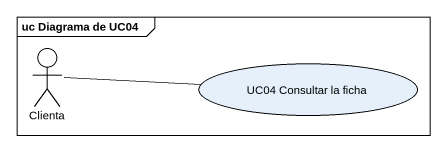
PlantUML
@startuml
mainframe uc Diagrama de UC04
actor Clienta
usecase "UC04 Consultar la ficha" as UC04_Consultar_la_ficha
Clienta -right- UC04_Consultar_la_ficha
@enduml
